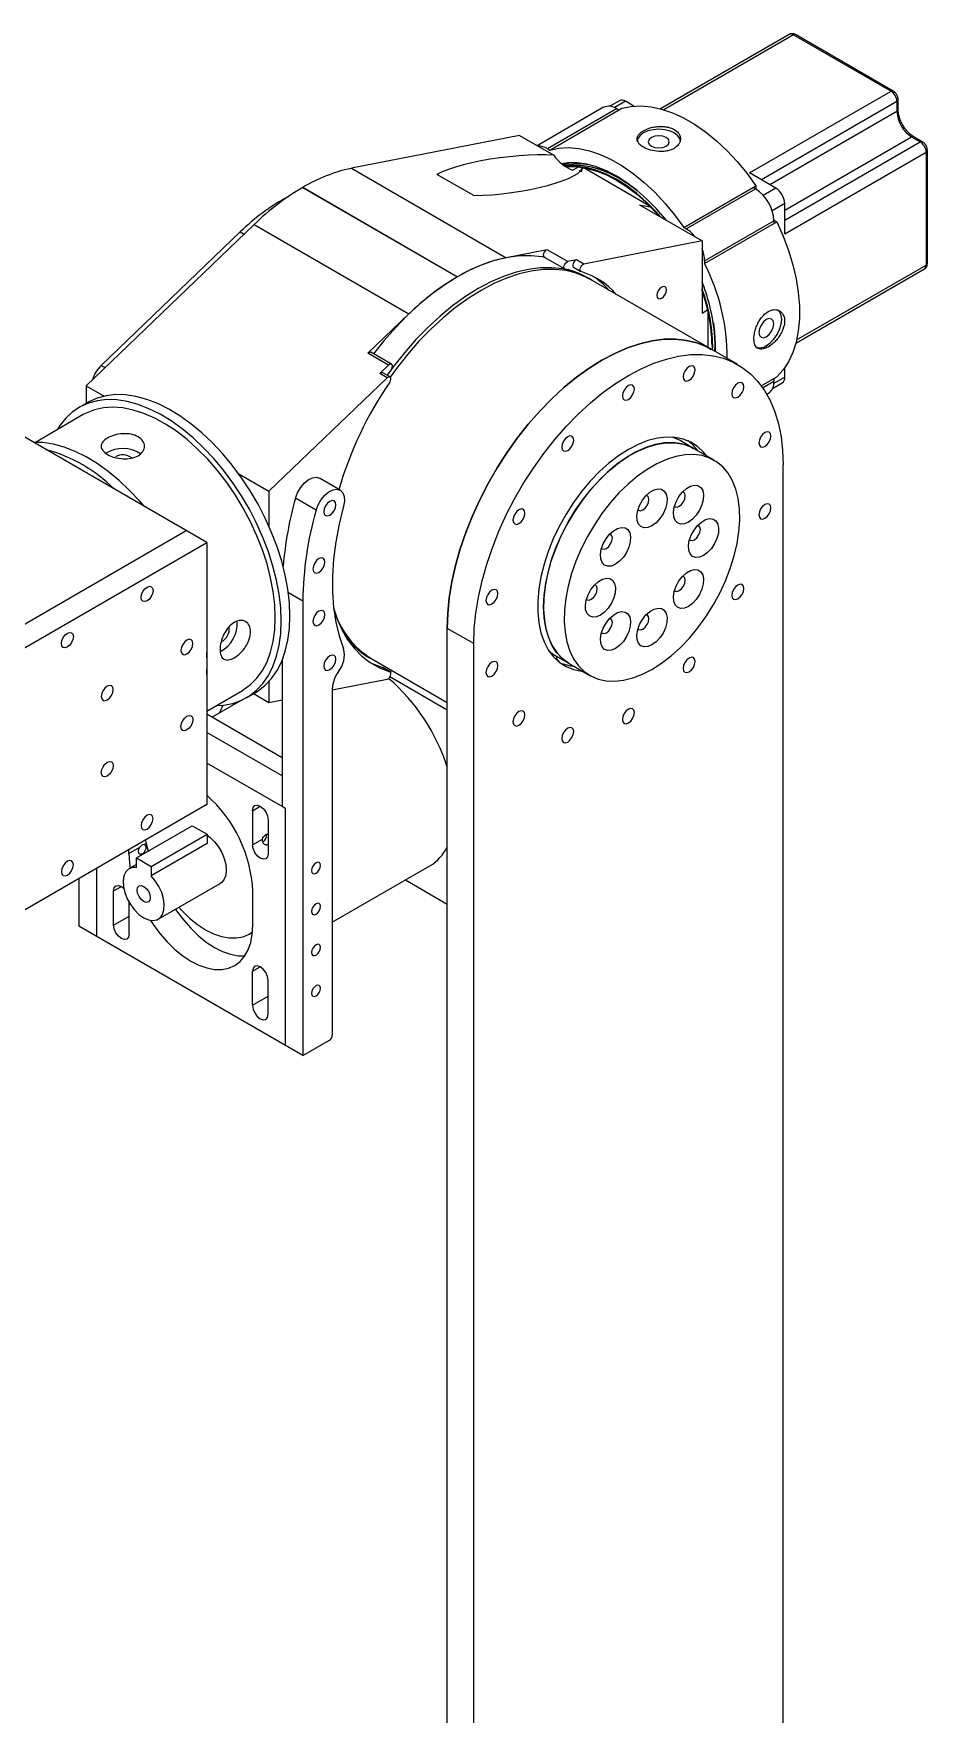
# Model space of a CAD drawing. Header units: millimetres. Extents: x -654 to -8, y -665 to 110.
# Drawn here: x -264.5 to -50, y -293.2 to 109.8 of the extents above; entities that cross this region are included whole.
import ezdxf

# ---------------------------------------------------------------- set-up
doc = ezdxf.new("R2010")
doc.units = ezdxf.units.MM

msp = doc.modelspace()

# ---------------------------------------------------------------- linework, layer by layer
at = {"color": 7, "linetype": 'Continuous', "lineweight": 25}
for p, q in [((-83.14, 109.65), (-114.03, 91.82)), ((-82.14, 109.55), (-113.24, 91.59)), ((-82.14, 109.55), (-58.71, 96.02)), ((-58.21, 96.07), (-81.64, 109.6)), ((-123.9, 93.75), (-126.18, 92.43)), ((-122.4, 93.6), (-125.02, 92.08)), ((-120.42, 92.46), (-122.4, 93.6)), ((-92.65, 76.42), (-58.71, 96.02)), ((-57.29, 93.57), (-89.82, 74.79)), ((-57.29, 93.57), (-57.29, 91.18)), ((-57, 91.58), (-57, 93.98)), ((-127.69, 92.16), (-143.63, 82.96)), ((-141.18, 82.25), (-124.57, 91.85)), ((-140.59, 81.91), (-123.27, 91.92)), ((-124.57, 91.85), (-123.98, 91.51)), ((-57.29, 91.18), (-87.75, 73.6)), ((-147.89, 85.41), (-188.21, 77.53)), ((-147.89, 85.41), (-139.63, 80.65)), ((-84.21, 67.47), (-53.76, 85.05)), ((-53.76, 85.05), (-51.68, 83.86)), ((-51.18, 83.91), (-53.26, 85.1)), ((-141.18, 82.25), (-140.59, 81.91)), ((-84.21, 65.08), (-51.68, 83.86)), ((-84.21, 61.81), (-50.27, 81.41)), ((-50.27, 81.41), (-50.27, 54.35)), ((-49.98, 54.76), (-49.98, 81.82)), ((-188.21, 77.53), (-151.09, 56.1)), ((-137.33, 78.41), (-137.42, 78.36)), ((-137.37, 78.32), (-135.93, 78.84)), ((-137.33, 78.41), (-136.81, 78.69)), ((-136.9, 78.65), (-136.93, 78.75)), ((-136.59, 78.79), (-136.9, 78.65)), ((-136.13, 78.78), (-135.96, 78.84)), ((-133.63, 77.88), (-135.05, 77.07)), ((-133.51, 76.87), (-132.87, 77.24)), ((-133.16, 76.91), (-132.87, 76.74)), ((-116.31, 68.28), (-132.61, 77.69)), ((-199.88, 72.96), (-162.75, 51.53)), ((-199.84, 72.98), (-199.84, 72.94)), ((-199.84, 72.98), (-162.72, 51.55)), ((-158.85, 70.98), (-167.68, 76.07)), ((-108.44, 63.35), (-91.11, 73.35)), ((-107.85, 63.01), (-91.23, 72.6)), ((-86.33, 72.78), (-92.65, 76.42)), ((-91.82, 72.94), (-91.23, 72.6)), ((-91.11, 73.35), (-91.11, 72.53)), ((-86.33, 72.78), (-89.35, 71.04)), ((-119.06, 68.78), (-104.05, 60.11)), ((-84.21, 69.11), (-87.23, 67.36)), ((-84.21, 61.81), (-84.21, 69.11)), ((-114.18, 65.95), (-116.31, 68.28)), ((-103.43, 55.36), (-86.81, 64.95)), ((-103.43, 54.68), (-86.11, 64.68)), ((-86.11, 64.68), (-86.82, 65.09)), ((-86.81, 64.95), (-86.81, 64.27)), ((-251.83, 25.41), (-211.51, 64.08)), ((-214.88, 62.27), (-248.23, 30.29)), ((-214.88, 62.27), (-213.95, 61.73)), ((-211.51, 64.08), (-174.39, 42.64)), ((-108.44, 63.35), (-107.85, 63.01)), ((-141.23, 58.02), (-151.09, 56.1)), ((-136.28, 55.17), (-141.23, 58.02)), ((-104.05, 60.11), (-132.4, 54.56)), ((-104.05, 60.11), (-104.05, 42.76)), ((-141.95, 56.25), (-137.01, 53.4)), ((-134.16, 55.58), (-136.28, 55.17)), ((-134.89, 53.81), (-133.12, 52.79)), ((-132.4, 54.56), (-134.16, 55.58)), ((-103.43, 55.36), (-103.43, 54.68)), ((-81.57, 35.6), (-50.68, 53.43)), ((-81.38, 36.39), (-50.27, 54.35)), ((-131.54, 51.28), (-132.68, 51.94)), ((-95.48, 30.46), (-130.83, 50.87)), ((-81.57, 35.6), (-57.71, 49.38)), ((-57.67, 49.4), (-57.71, 49.38)), ((-184.24, 33.2), (-174.39, 42.64)), ((-102.63, 43.58), (-104.05, 42.76)), ((-102.63, 43.58), (-102.63, 34.59)), ((-179.29, 30.34), (-184.24, 33.2)), ((-178.57, 30.56), (-183.52, 33.42)), ((-101.64, 35.04), (-101.66, 34.03)), ((-101.52, 33.95), (-101.5, 35.04)), ((-100.99, 33.64), (-100.93, 35.44)), ((-100.93, 35.36), (-100.98, 33.64)), ((-248.23, 30.29), (-247.3, 29.75)), ((-181.41, 28.31), (-179.29, 30.34)), ((-179.64, 27.29), (-181.41, 28.31)), ((-178.92, 27.5), (-180.69, 28.52)), ((-178.67, 29.25), (-179.63, 27.91)), ((-84.21, 27.46), (-84.21, 29.74)), ((-251.83, 25.41), (-247.52, 22.92)), ((-251.83, 25.41), (-251.83, 21.18)), ((-207.99, 0.1), (-179.64, 27.29)), ((-89.86, 25.38), (-86.11, 27.55)), ((-89.51, 24.9), (-86.81, 26.46)), ((-87.12, 24.77), (-84.83, 26.09)), ((-84.21, 27.46), (-86.84, 25.95)), ((-86.81, 27.14), (-86.81, 26.46)), ((-251.45, 21.4), (-253.54, 20.2)), ((-88.53, 23.35), (-88.11, 23.6)), ((-252.54, 18.47), (-264.02, 11.83)), ((-222.88, -12.17), (-267.11, 13.37)), ((-106.12, 10.39), (-109.33, 12.24)), ((-101.17, 7.53), (-106.12, 10.39)), ((-215.2, 4.26), (-207.99, 0.1)), ((-84.6, -524.33), (-84.6, 6.42)), ((-207.99, 0.1), (-207.99, -8.23)), ((-190.88, 0.36), (-195.83, 3.22)), ((-196.68, -4.43), (-201.63, -1.57)), ((-566.03, -204.55), (-227.82, -9.31)), ((-561.08, -207.41), (-222.88, -12.17)), ((-222.88, -12.17), (-222.88, -75.04)), ((-199.85, -26.23), (-203.33, -24.22)), ((-199.85, -26.23), (-199.85, -135.22)), ((-158.85, -36.44), (-165.21, -32.77)), ((-165.21, -563.52), (-165.21, -32.77)), ((-222.78, -41.25), (-222.88, -38.54)), ((-185.18, -39), (-184.03, -39.66)), ((-183.33, -40.07), (-165.21, -50.52)), ((-158.85, -567.19), (-158.85, -36.44)), ((-139.11, -39.38), (-135.91, -41.22)), ((-139.02, -40.27), (-138.93, -39.48)), ((-138.98, -40.1), (-138.32, -40.87)), ((-222.88, -43.85), (-222.78, -41.25)), ((-204.8, -40.39), (-204.8, -75.46)), ((-180.76, -42.16), (-180.69, -42.19)), ((-178.99, -43.18), (-180.76, -42.16)), ((-178.92, -43.21), (-180.69, -42.19)), ((-135.91, -41.22), (-130.96, -44.08)), ((-222.88, -52.59), (-214.36, -47.67)), ((-213.36, -49.4), (-211.27, -48.2)), ((-207.99, -45.55), (-207.99, -50.53)), ((-192.78, -47.55), (-179.64, -44.98)), ((-192.78, -47.3), (-192.78, -130.32)), ((-165.21, -52.35), (-178.95, -44.42)), ((-214.78, -50.11), (-221.63, -54.07)), ((-219.05, -51.2), (-219.85, -53.04)), ((-211.65, -48.41), (-207.99, -50.53)), ((-207.99, -50.53), (-204.8, -49.9)), ((-204.8, -63.79), (-222.88, -53.35)), ((-204.8, -68.15), (-222.88, -57.72)), ((-204.1, -75.91), (-222.88, -65.07)), ((-222.88, -75.04), (-515.09, -243.73)), ((-211.93, -76.49), (-210.06, -75.41)), ((-211.93, -76.49), (-211.93, -84.65)), ((-204.8, -75.46), (-204.1, -75.87)), ((-204.1, -75.87), (-204.1, -132.77)), ((-239.8, -87.83), (-226.37, -80.08)), ((-226.37, -80.08), (-222.83, -82.12)), ((-208.18, -78.65), (-208.18, -86.82)), ((-237.91, -84.63), (-237.46, -84.37)), ((-236.27, -89.87), (-222.83, -82.12)), ((-222.83, -84.37), (-236.27, -92.13)), ((-222.83, -82.12), (-222.83, -84.37)), ((-211.93, -84.65), (-209.55, -83.28)), ((-241.61, -86.77), (-238.94, -85.23)), ((-241.61, -86.77), (-241.61, -85.85)), ((-239.8, -87.83), (-236.27, -89.87)), ((-239.8, -90.09), (-239.8, -87.83)), ((-249.35, -90.32), (-249.35, -106.65)), ((-239.8, -89.38), (-241.54, -90.38)), ((-236.27, -89.87), (-236.27, -92.13)), ((-192.78, -103.23), (-169.34, -89.7)), ((-253.59, -92.77), (-253.59, -104.2)), ((-245.26, -95.74), (-243.39, -94.65)), ((-245.26, -103.9), (-245.26, -95.74)), ((-234.54, -102.51), (-219.69, -93.94)), ((-211.84, -103.95), (-211.84, -95.79)), ((-175.24, -93.1), (-165.21, -98.9)), ((-241.52, -106.07), (-241.52, -98.5)), ((-199.85, -135.22), (-253.59, -104.2)), ((-245.26, -103.9), (-241.52, -101.74)), ((-212.69, -106.06), (-211.91, -105.61)), ((-211.93, -114.98), (-210.06, -113.9)), ((-211.93, -123.14), (-211.93, -114.98)), ((-208.18, -125.31), (-208.18, -117.14)), ((-211.93, -123.14), (-208.18, -120.98)), ((-199.85, -135.22), (-193.49, -131.55))]:
    msp.add_line(p, q, dxfattribs=at)
at = {"color": 7, "linetype": 'Continuous', "lineweight": 25, "flags": 128}
for points in [[(-123.27, 91.92), (-121.08, 92.39), (-118.75, 92.52), (-116.3, 92.3), (-113.77, 91.74), (-111.16, 90.85), (-108.52, 89.63), (-105.86, 88.1), (-103.22, 86.27), (-100.62, 84.15), (-98.08, 81.78), (-95.63, 79.17), (-93.3, 76.35), (-91.11, 73.35)], [(-109.24, 83.9), (-109.42, 84.68), (-109.94, 85.41), (-110.76, 86.03), (-111.84, 86.5), (-113.09, 86.8), (-114.44, 86.91), (-115.79, 86.8), (-117.04, 86.5), (-118.12, 86.03), (-118.94, 85.41), (-119.46, 84.68), (-119.64, 83.9), (-119.64, 83.9)], [(-112.66, 82.88), (-112.12, 83.35), (-111.93, 83.9), (-112.12, 84.46), (-112.66, 84.93), (-113.48, 85.24), (-114.44, 85.35), (-115.4, 85.24), (-116.22, 84.93), (-116.76, 84.46), (-116.95, 83.9), (-116.76, 83.35), (-116.22, 82.88), (-115.4, 82.56), (-114.44, 82.45), (-113.48, 82.56), (-112.66, 82.88)], [(-139.63, 80.65), (-141.53, 80.73), (-143.57, 80.73), (-145.73, 80.67), (-147.97, 80.53), (-150.27, 80.31), (-152.58, 80.04), (-154.88, 79.69), (-157.12, 79.3), (-159.27, 78.84), (-161.31, 78.35), (-163.19, 77.82), (-164.9, 77.25), (-166.4, 76.67), (-167.68, 76.07)], [(-140.59, 81.91), (-138.4, 82.39), (-136.07, 82.51), (-133.63, 82.3), (-131.09, 81.74), (-128.49, 80.85), (-125.84, 79.63), (-123.19, 78.1), (-120.55, 76.27), (-117.94, 74.15), (-115.4, 71.78), (-112.96, 69.17), (-110.63, 66.35), (-108.44, 63.35)], [(-158.85, 70.98), (-156.68, 71.06), (-154.43, 71.21), (-152.13, 71.43), (-149.81, 71.71), (-147.53, 72.06), (-145.3, 72.47), (-143.16, 72.93), (-141.14, 73.43), (-139.28, 73.97), (-137.6, 74.54), (-136.13, 75.12), (-134.88, 75.72), (-133.89, 76.32), (-133.16, 76.91)], [(-112.6, 65.04), (-112.82, 65.32), (-115.01, 67.85), (-117.3, 70.17), (-119.66, 72.25), (-122.08, 74.08), (-124.52, 75.64), (-126.96, 76.9), (-129.37, 77.86), (-131.74, 78.5), (-134.02, 78.83), (-136.21, 78.82), (-137.73, 78.61)], [(-136.38, 78.81), (-137.03, 78.53), (-137.49, 78.31)], [(-136.94, 78.01), (-135.4, 78.25), (-133.26, 78.27), (-131.02, 77.97), (-128.69, 77.35), (-126.32, 76.41), (-123.91, 75.17), (-121.51, 73.64), (-119.65, 72.25)], [(-120.15, 72.65), (-121.45, 73.6), (-123.84, 75.13), (-126.24, 76.36), (-128.61, 77.3), (-130.92, 77.92), (-133.16, 78.22), (-135.3, 78.2), (-136.86, 77.96)], [(-113.97, 65.83), (-115.13, 67.15), (-117.38, 69.44), (-119.7, 71.5), (-122.08, 73.31), (-124.48, 74.84), (-126.88, 76.08), (-129.26, 77.02), (-131.58, 77.64), (-133.83, 77.94), (-135.97, 77.92), (-136.68, 77.84)], [(-133.63, 77.88), (-135.84, 77.89), (-136.64, 77.81)], [(-132.94, 77.72), (-131.63, 77.51), (-129.31, 76.89), (-126.95, 75.96), (-124.55, 74.72), (-122.16, 73.19), (-119.79, 71.39), (-117.47, 69.34), (-115.23, 67.05), (-114.33, 66.04)], [(-132.87, 76.74), (-132.87, 76.99), (-132.87, 77.24)], [(-86.11, 64.68), (-84.6, 61.28), (-83.33, 57.85), (-82.29, 54.43), (-81.5, 51.05), (-80.97, 47.74), (-80.71, 44.53), (-80.71, 41.46), (-80.97, 38.56), (-81.5, 35.86), (-82.29, 33.39), (-83.33, 31.16), (-84.6, 29.21), (-86.11, 27.55)], [(-141.77, 56.15), (-142.43, 56.28), (-145.07, 56.57), (-147.82, 56.53), (-150.68, 56.17), (-153.62, 55.48), (-156.63, 54.48), (-159.67, 53.16), (-162.74, 51.54), (-165.8, 49.62), (-168.85, 47.42), (-171.85, 44.96), (-174.79, 42.25), (-177.65, 39.32), (-180.4, 36.17), (-182.88, 33.05)], [(-141.23, 58.02), (-141.48, 57.92), (-141.73, 57.71), (-141.94, 57.43), (-142.09, 57.11), (-142.16, 56.79), (-142.14, 56.52), (-142.03, 56.31), (-141.95, 56.25)], [(-131.19, 51.07), (-132.64, 51.86), (-134.98, 52.8), (-137.48, 53.42), (-140.12, 53.71), (-142.87, 53.68), (-145.73, 53.31), (-148.67, 52.63), (-151.68, 51.62), (-154.72, 50.3), (-157.79, 48.68), (-160.85, 46.76), (-163.9, 44.57), (-166.9, 42.11), (-169.84, 39.4), (-172.7, 36.46), (-175.45, 33.31), (-178.09, 29.98), (-179.6, 27.9)], [(-130.83, 50.87), (-131.94, 51.46), (-134.28, 52.39), (-136.77, 53.01), (-139.41, 53.3), (-142.17, 53.27), (-145.02, 52.91), (-147.97, 52.22), (-150.97, 51.21), (-154.01, 49.89), (-157.08, 48.27), (-160.14, 46.35), (-163.19, 44.16), (-166.19, 41.7), (-169.13, 38.99), (-171.99, 36.05), (-174.75, 32.9), (-177.38, 29.57), (-178.9, 27.49)], [(-136.9, 53.36), (-137.08, 53.46), (-137.19, 53.66), (-137.21, 53.94), (-137.14, 54.26), (-136.99, 54.58), (-136.78, 54.86), (-136.53, 55.06), (-136.28, 55.17)], [(-134.16, 55.58), (-134.41, 55.48), (-134.65, 55.28), (-134.86, 55.01), (-135.01, 54.7), (-135.09, 54.38), (-135.08, 54.1), (-134.98, 53.89), (-134.89, 53.81)], [(-133.05, 52.76), (-133.21, 52.87), (-133.31, 53.08), (-133.32, 53.36), (-133.24, 53.68), (-133.09, 53.99), (-132.88, 54.26), (-132.64, 54.46), (-132.4, 54.56)], [(-113.74, 46.37), (-113.3, 46.73), (-112.92, 47.24), (-112.67, 47.82), (-112.58, 48.39), (-112.67, 48.85), (-112.92, 49.14), (-113.3, 49.22), (-113.74, 49.06), (-114.19, 48.7), (-114.57, 48.19), (-114.82, 47.61), (-114.91, 47.04), (-114.82, 46.58), (-114.57, 46.29), (-114.19, 46.21), (-113.74, 46.37)], [(-102.63, 43.58), (-103.54, 46.89), (-104.05, 48.4)], [(-101.32, 40.46), (-101.06, 38.21), (-100.93, 35.36)], [(-88.63, 37.15), (-87.95, 37.7), (-87.37, 38.48), (-86.99, 39.36), (-86.85, 40.23), (-86.99, 40.93), (-87.37, 41.38), (-87.95, 41.49), (-88.63, 41.25), (-89.31, 40.7), (-89.89, 39.93), (-90.27, 39.04), (-90.41, 38.18), (-90.27, 37.47), (-89.89, 37.03), (-89.31, 36.91), (-88.63, 37.15)], [(-88.63, 34.95), (-87.68, 35.65), (-86.79, 36.59), (-86.03, 37.7), (-85.45, 38.92), (-85.08, 40.15), (-84.95, 41.32), (-85.08, 42.35), (-85.45, 43.16), (-86.03, 43.7), (-86.03, 43.7)], [(-101.84, 34.13), (-102.94, 34.72), (-105.29, 35.66), (-107.78, 36.27), (-110.42, 36.57), (-113.18, 36.53), (-116.03, 36.17), (-118.97, 35.48), (-121.98, 34.48), (-125.02, 33.16), (-128.09, 31.53), (-131.15, 29.62), (-134.2, 27.42), (-137.2, 24.96), (-140.14, 22.25), (-143, 19.31), (-145.76, 16.17), (-148.39, 12.83), (-150.89, 9.33), (-153.23, 5.69), (-155.4, 1.93), (-157.38, -1.92), (-159.17, -5.83), (-160.74, -9.78), (-162.08, -13.74), (-163.2, -17.68), (-164.07, -21.59), (-164.7, -25.42), (-165.08, -29.15), (-165.21, -32.77)], [(-165.21, -32.77), (-165.08, -29.15), (-164.7, -25.42), (-164.07, -21.59), (-163.2, -17.68), (-162.08, -13.74), (-160.74, -9.78), (-159.17, -5.83), (-157.38, -1.92), (-155.4, 1.93), (-153.23, 5.69), (-150.89, 9.33), (-148.39, 12.83), (-145.76, 16.17), (-143, 19.31), (-140.14, 22.25), (-137.2, 24.96), (-134.2, 27.42), (-131.15, 29.62), (-128.09, 31.53), (-125.02, 33.16), (-121.98, 34.48), (-118.97, 35.48), (-116.03, 36.17), (-113.18, 36.53), (-110.42, 36.57), (-107.78, 36.27), (-105.29, 35.66), (-102.94, 34.72), (-101.84, 34.13)], [(-100.93, 35.44), (-101.06, 38.28), (-101.23, 39.83)], [(-184.24, 33.2), (-183.99, 33.38), (-183.74, 33.46), (-183.53, 33.42), (-183.52, 33.42)], [(-158.85, -36.44), (-158.72, -32.83), (-158.34, -29.09), (-157.71, -25.26), (-156.84, -21.36), (-155.72, -17.41), (-154.37, -13.45), (-152.8, -9.5), (-151.02, -5.59), (-149.04, -1.74), (-146.87, 2.02), (-144.52, 5.66), (-142.03, 9.16), (-139.39, 12.49), (-136.64, 15.64), (-133.78, 18.58), (-130.84, 21.29), (-127.83, 23.75), (-124.79, 25.94), (-121.72, 27.86), (-118.66, 29.48), (-115.61, 30.8), (-112.61, 31.81), (-109.67, 32.5), (-106.81, 32.86), (-104.05, 32.89), (-101.42, 32.6), (-98.92, 31.98), (-96.58, 31.05), (-94.41, 29.79), (-92.43, 28.23), (-90.65, 26.38), (-89.07, 24.24), (-87.73, 21.84), (-86.61, 19.18), (-85.74, 16.29), (-85.11, 13.19), (-84.73, 9.89), (-84.6, 6.42)], [(-181.41, 28.31), (-181.16, 28.49), (-180.92, 28.57), (-180.71, 28.54), (-180.69, 28.52)], [(-178.67, 29.25), (-178.49, 29.55), (-178.38, 29.88), (-178.36, 30.18), (-178.43, 30.42), (-178.58, 30.57), (-178.79, 30.6), (-179.04, 30.52), (-179.29, 30.34)], [(-107.15, 26.7), (-106.6, 27.14), (-106.14, 27.76), (-105.83, 28.48), (-105.72, 29.18), (-105.83, 29.75), (-106.14, 30.1), (-106.6, 30.19), (-107.15, 30), (-107.7, 29.56), (-108.16, 28.93), (-108.47, 28.22), (-108.58, 27.52), (-108.47, 26.95), (-108.16, 26.6), (-107.7, 26.51), (-107.15, 26.7)], [(-178.99, 26.24), (-178.82, 26.54), (-178.73, 26.86), (-178.72, 27.15), (-178.79, 27.38), (-178.95, 27.52), (-179.15, 27.55), (-179.4, 27.47), (-179.64, 27.29)], [(-121.72, 22.12), (-121.18, 22.57), (-120.71, 23.19), (-120.4, 23.91), (-120.29, 24.6), (-120.4, 25.17), (-120.71, 25.53), (-121.18, 25.62), (-121.72, 25.43), (-122.27, 24.99), (-122.74, 24.36), (-123.05, 23.65), (-123.16, 22.95), (-123.05, 22.38), (-122.74, 22.02), (-122.27, 21.93), (-121.72, 22.12)], [(-95.46, 22.68), (-94.92, 23.12), (-94.45, 23.75), (-94.14, 24.46), (-94.03, 25.16), (-94.14, 25.73), (-94.45, 26.09), (-94.92, 26.18), (-95.46, 25.99), (-96.01, 25.54), (-96.48, 24.92), (-96.79, 24.2), (-96.9, 23.51), (-96.79, 22.94), (-96.48, 22.58), (-96.01, 22.49), (-95.46, 22.68)], [(-205.03, -31), (-205.16, -27.86), (-205.53, -24.6), (-206.15, -21.25), (-207.01, -17.84), (-208.1, -14.41), (-209.41, -10.97), (-210.94, -7.57), (-212.66, -4.23), (-214.57, -0.98), (-216.64, 2.15), (-218.86, 5.13), (-221.2, 7.94), (-223.66, 10.55), (-226.2, 12.94), (-228.8, 15.09), (-231.45, 16.98), (-234.11, 18.59), (-236.77, 19.9), (-239.4, 20.92), (-241.97, 21.62), (-244.47, 22), (-246.88, 22.07), (-249.16, 21.81), (-251.31, 21.23), (-253.3, 20.33), (-255.12, 19.13), (-256.74, 17.63), (-258.16, 15.85), (-258.8, 14.85)], [(-206.45, -30.19), (-206.57, -27.1), (-206.95, -23.91), (-207.57, -20.62), (-208.44, -17.28), (-209.54, -13.91), (-210.86, -10.55), (-212.4, -7.23), (-214.13, -3.98), (-216.04, -0.82), (-218.11, 2.2), (-220.33, 5.07), (-222.66, 7.76), (-225.1, 10.23), (-227.62, 12.48), (-230.19, 14.47), (-232.79, 16.19), (-235.4, 17.62), (-237.99, 18.76), (-240.54, 19.58), (-243.02, 20.08), (-245.41, 20.26), (-247.69, 20.11), (-249.84, 19.64), (-251.83, 18.84), (-252.54, 18.47)], [(-202.95, -29.8), (-203.07, -26.65), (-203.45, -23.39), (-204.06, -20.04), (-204.92, -16.64), (-206.01, -13.2), (-207.33, -9.77), (-208.85, -6.37), (-210.58, -3.02), (-212.48, 0.22), (-214.55, 3.35), (-216.77, 6.34), (-219.12, 9.15), (-221.57, 11.76), (-224.11, 14.15), (-226.72, 16.29), (-229.36, 18.18), (-232.03, 19.79), (-234.68, 21.11), (-237.31, 22.12), (-239.89, 22.82), (-242.39, 23.21), (-244.79, 23.27), (-247.08, 23.01), (-249.22, 22.43), (-251.21, 21.54), (-251.45, 21.4)], [(-102.93, 8.55), (-103.7, 9.51), (-105.13, 10.85), (-106.75, 11.89), (-108.55, 12.62), (-110.5, 13.02), (-112.58, 13.09), (-114.77, 12.84), (-117.04, 12.25), (-119.37, 11.35), (-121.72, 10.14), (-124.08, 8.63), (-126.4, 6.85), (-128.68, 4.81), (-130.87, 2.54), (-132.95, 0.06), (-134.9, -2.6), (-136.7, -5.4), (-138.32, -8.31), (-139.75, -11.3), (-140.96, -14.34), (-141.95, -17.38), (-142.71, -20.39), (-143.21, -23.35), (-143.47, -26.2), (-143.47, -28.92), (-143.21, -31.48), (-142.71, -33.85), (-141.95, -35.99), (-140.96, -37.89), (-139.75, -39.53), (-138.32, -40.87), (-136.7, -41.91), (-134.9, -42.63), (-132.95, -43.04), (-132.73, -43.06)], [(-136.3, 9.87), (-135.75, 10.31), (-135.28, 10.94), (-134.97, 11.65), (-134.86, 12.35), (-134.97, 12.92), (-135.28, 13.28), (-135.75, 13.37), (-136.3, 13.18), (-136.84, 12.73), (-137.31, 12.11), (-137.62, 11.39), (-137.73, 10.7), (-137.62, 10.13), (-137.31, 9.77), (-136.84, 9.68), (-136.3, 9.87)], [(-88.98, 10.87), (-88.43, 11.31), (-87.97, 11.94), (-87.66, 12.66), (-87.55, 13.35), (-87.66, 13.92), (-87.97, 14.28), (-88.43, 14.37), (-88.98, 14.18), (-89.53, 13.74), (-89.99, 13.11), (-90.3, 12.39), (-90.41, 11.7), (-90.3, 11.13), (-89.99, 10.77), (-89.53, 10.68), (-88.98, 10.87)], [(-237.95, -3.46), (-238.95, -2.31), (-241.41, 0.31), (-243.95, 2.7), (-246.55, 4.84), (-249.2, 6.73), (-251.86, 8.34), (-254.52, 9.66), (-257.15, 10.67), (-259.72, 11.37), (-262.22, 11.76), (-264.44, 11.83)], [(-142.09, -27.58), (-141.96, -24.83), (-141.58, -21.96), (-140.94, -19.02), (-140.07, -16.03), (-138.97, -13.04), (-137.64, -10.07), (-136.12, -7.17), (-134.41, -4.37), (-132.54, -1.7), (-130.53, 0.8), (-128.4, 3.1), (-126.19, 5.18), (-123.91, 7.01), (-121.6, 8.57), (-119.28, 9.83), (-116.98, 10.79), (-114.73, 11.43), (-112.55, 11.75), (-110.48, 11.73), (-108.54, 11.39), (-106.75, 10.72), (-106.12, 10.39)], [(-106.12, 10.39), (-107.18, 10.92), (-109.01, 11.51), (-110.99, 11.77), (-113.09, 11.7), (-115.28, 11.3), (-117.55, 10.58), (-119.86, 9.55), (-122.18, 8.21), (-124.48, 6.58), (-126.75, 4.69), (-128.94, 2.55), (-131.04, 0.19), (-133.02, -2.35), (-134.85, -5.06), (-136.52, -7.89), (-137.99, -10.81), (-139.26, -13.79), (-140.31, -16.78), (-141.12, -19.76), (-141.69, -22.69), (-142.01, -25.53), (-142.08, -28.25), (-141.89, -30.81), (-141.44, -33.18), (-140.75, -35.34), (-139.82, -37.25), (-138.65, -38.91), (-137.28, -40.27), (-135.91, -41.22)], [(-116.07, -42.6), (-113.75, -41.12), (-111.46, -39.36), (-109.23, -37.34), (-107.07, -35.09), (-105.03, -32.63), (-103.13, -30), (-101.38, -27.23), (-99.8, -24.35), (-98.43, -21.4), (-97.27, -18.41), (-96.34, -15.41), (-95.64, -12.46), (-95.2, -9.57), (-95.01, -6.79), (-95.07, -4.14), (-95.39, -1.67), (-95.96, 0.6), (-96.77, 2.64), (-97.82, 4.42), (-99.09, 5.94), (-100.57, 7.15), (-102.23, 8.06), (-104.06, 8.65), (-106.04, 8.91), (-108.14, 8.84), (-110.33, 8.45), (-112.6, 7.73), (-114.91, 6.69), (-117.23, 5.35), (-119.53, 3.72), (-121.8, 1.83), (-123.99, -0.31), (-126.09, -2.67), (-128.07, -5.21), (-129.9, -7.92), (-131.57, -10.74), (-133.04, -13.67), (-134.31, -16.64), (-135.36, -19.64), (-136.17, -22.62), (-136.74, -25.55), (-137.06, -28.39), (-137.13, -31.1), (-136.94, -33.66), (-136.49, -36.04), (-135.8, -38.2), (-134.87, -40.11), (-133.7, -41.76), (-132.33, -43.13), (-130.76, -44.19), (-129.01, -44.94), (-127.1, -45.37), (-125.06, -45.47), (-122.91, -45.23), (-120.67, -44.67), (-118.38, -43.79), (-116.07, -42.6)], [(-201.63, -1.57), (-201.15, -0.28), (-200.43, 0.95), (-199.54, 2.02), (-198.56, 2.83), (-197.56, 3.32), (-196.62, 3.45), (-195.83, 3.22)], [(-196.68, -4.43), (-196.2, -3.13), (-195.48, -1.9), (-194.6, -0.84), (-193.61, -0.03), (-192.61, 0.46), (-191.67, 0.59), (-190.86, 0.35), (-190.27, -0.24), (-189.92, -1.13), (-189.85, -2.25), (-190.07, -3.51)], [(-116.07, -8.17), (-117.04, -8.58), (-117.95, -8.65), (-118.72, -8.37), (-119.28, -7.77), (-119.61, -6.88), (-119.68, -5.79), (-119.48, -4.55), (-119.03, -3.28), (-118.35, -2.06), (-117.51, -0.98), (-116.56, -0.12), (-115.57, 0.45), (-114.62, 0.69), (-113.78, 0.58), (-113.11, 0.14), (-112.65, -0.61), (-112.45, -1.61), (-112.52, -2.79), (-112.85, -4.05), (-113.42, -5.31), (-114.18, -6.47), (-115.09, -7.45), (-116.07, -8.17)], [(-107.32, -7.3), (-108.29, -7.71), (-109.2, -7.78), (-109.97, -7.5), (-110.53, -6.9), (-110.86, -6.02), (-110.93, -4.92), (-110.73, -3.69), (-110.28, -2.41), (-109.6, -1.19), (-108.76, -0.11), (-107.81, 0.74), (-106.82, 1.31), (-105.87, 1.55), (-105.03, 1.45), (-104.36, 1), (-103.9, 0.25), (-103.7, -0.75), (-103.77, -1.92), (-104.1, -3.19), (-104.67, -4.45), (-105.43, -5.61), (-106.34, -6.58), (-107.32, -7.3)], [(-193.38, -5.62), (-192.83, -5.18), (-192.37, -4.56), (-192.05, -3.84), (-191.95, -3.14), (-192.05, -2.57), (-192.37, -2.22), (-192.83, -2.13), (-193.38, -2.32), (-193.93, -2.76), (-194.39, -3.39), (-194.7, -4.1), (-194.81, -4.8), (-194.7, -5.37), (-194.39, -5.73), (-193.93, -5.82), (-193.38, -5.62)], [(-190.07, -3.51), (-191.14, -7.8), (-191.94, -12.03), (-192.48, -16.17), (-192.75, -20.19), (-192.75, -24.07), (-192.48, -27.78), (-191.94, -31.29), (-191.14, -34.59), (-190.07, -37.66)], [(-118.26, -4.37), (-117.71, -3.93), (-117.25, -3.3), (-116.94, -2.59), (-116.83, -1.89), (-116.94, -1.32), (-117.25, -0.97), (-117.43, -0.89)], [(-110.68, -3.49), (-110.52, -3.61), (-110.06, -3.7), (-109.51, -3.51)], [(-109.51, -3.51), (-108.96, -3.06), (-108.5, -2.44), (-108.19, -1.72), (-108.08, -1.03), (-108.19, -0.46), (-108.5, -0.1), (-108.68, -0.03)], [(-88.98, -6.39), (-88.43, -5.95), (-87.97, -5.32), (-87.66, -4.6), (-87.55, -3.91), (-87.66, -3.34), (-87.97, -2.98), (-88.43, -2.89), (-88.98, -3.08), (-89.53, -3.52), (-89.99, -4.15), (-90.3, -4.87), (-90.41, -5.56), (-90.3, -6.13), (-89.99, -6.49), (-89.53, -6.58), (-88.98, -6.39)], [(-147.98, -7.64), (-147.44, -7.2), (-146.97, -6.57), (-146.66, -5.85), (-146.55, -5.16), (-146.66, -4.59), (-146.97, -4.23), (-147.44, -4.14), (-147.98, -4.33), (-148.53, -4.77), (-149, -5.4), (-149.31, -6.12), (-149.42, -6.81), (-149.31, -7.38), (-149, -7.74), (-148.53, -7.83), (-147.98, -7.64)], [(-119.43, -4.35), (-119.27, -4.47), (-118.81, -4.56), (-118.26, -4.37)], [(-103.69, -15.32), (-104.67, -15.72), (-105.58, -15.79), (-106.34, -15.52), (-106.91, -14.91), (-107.24, -14.03), (-107.31, -12.93), (-107.11, -11.7), (-106.65, -10.43), (-105.98, -9.2), (-105.14, -8.13), (-104.19, -7.27), (-103.2, -6.7), (-102.25, -6.46), (-101.41, -6.56), (-100.73, -7.01), (-100.28, -7.76), (-100.08, -8.76), (-100.14, -9.93), (-100.47, -11.2), (-101.04, -12.46), (-101.81, -13.62), (-102.71, -14.6), (-103.69, -15.32)], [(-105.88, -11.52), (-105.34, -11.08), (-104.87, -10.45), (-104.56, -9.73), (-104.45, -9.04), (-104.56, -8.47), (-104.87, -8.11), (-105.05, -8.04)], [(-124.82, -17.41), (-125.79, -17.82), (-126.7, -17.88), (-127.47, -17.61), (-128.03, -17), (-128.36, -16.12), (-128.43, -15.02), (-128.23, -13.79), (-127.78, -12.52), (-127.1, -11.3), (-126.26, -10.22), (-125.31, -9.36), (-124.32, -8.79), (-123.37, -8.55), (-122.53, -8.65), (-121.86, -9.1), (-121.4, -9.85), (-121.2, -10.85), (-121.27, -12.02), (-121.6, -13.29), (-122.17, -14.55), (-122.93, -15.71), (-123.84, -16.69), (-124.82, -17.41)], [(-127.01, -13.61), (-126.46, -13.17), (-126, -12.54), (-125.69, -11.82), (-125.58, -11.13), (-125.69, -10.56), (-126, -10.2), (-126.18, -10.13)], [(-107.05, -11.5), (-106.9, -11.62), (-106.43, -11.71), (-105.88, -11.52)], [(-195.99, -19.36), (-195.44, -18.91), (-194.97, -18.29), (-194.66, -17.57), (-194.56, -16.88), (-194.66, -16.31), (-194.97, -15.95), (-195.44, -15.86), (-195.99, -16.05), (-196.54, -16.49), (-197, -17.12), (-197.31, -17.83), (-197.42, -18.53), (-197.31, -19.1), (-197, -19.46), (-196.54, -19.55), (-195.99, -19.36)], [(-128.18, -13.59), (-128.02, -13.71), (-127.56, -13.8), (-127.01, -13.61)], [(-107.32, -27.51), (-108.29, -27.92), (-109.2, -27.99), (-109.97, -27.71), (-110.53, -27.11), (-110.86, -26.23), (-110.93, -25.13), (-110.73, -23.9), (-110.28, -22.62), (-109.6, -21.4), (-108.76, -20.32), (-107.81, -19.47), (-106.82, -18.9), (-105.87, -18.66), (-105.03, -18.76), (-104.36, -19.2), (-103.9, -19.95), (-103.7, -20.95), (-103.77, -22.13), (-104.1, -23.39), (-104.67, -24.65), (-105.43, -25.82), (-106.34, -26.79), (-107.32, -27.51)], [(-237.22, -26.18), (-237.77, -26.37), (-238.23, -26.28), (-238.54, -25.93), (-238.65, -25.36), (-238.54, -24.66), (-238.23, -23.95), (-237.77, -23.32), (-237.22, -22.88), (-236.67, -22.69), (-236.21, -22.78), (-235.9, -23.13), (-235.79, -23.7), (-235.9, -24.4), (-236.21, -25.12), (-236.67, -25.74), (-237.22, -26.18)], [(-154.47, -26.93), (-153.92, -26.49), (-153.46, -25.87), (-153.15, -25.15), (-153.04, -24.45), (-153.15, -23.89), (-153.46, -23.53), (-153.92, -23.44), (-154.47, -23.63), (-155.02, -24.07), (-155.48, -24.7), (-155.79, -25.41), (-155.9, -26.11), (-155.79, -26.68), (-155.48, -27.04), (-155.02, -27.13), (-154.47, -26.93)], [(-128.44, -29.6), (-129.42, -30.01), (-130.32, -30.08), (-131.09, -29.8), (-131.66, -29.2), (-131.99, -28.32), (-132.06, -27.22), (-131.86, -25.99), (-131.4, -24.71), (-130.73, -23.49), (-129.88, -22.41), (-128.93, -21.56), (-127.95, -20.99), (-127, -20.75), (-126.15, -20.85), (-125.48, -21.3), (-125.03, -22.05), (-124.83, -23.04), (-124.89, -24.22), (-125.22, -25.49), (-125.79, -26.75), (-126.56, -27.91), (-127.46, -28.88), (-128.44, -29.6)], [(-130.63, -25.81), (-130.08, -25.36), (-129.62, -24.74), (-129.31, -24.02), (-129.2, -23.33), (-129.31, -22.76), (-129.62, -22.4), (-129.8, -22.33)], [(-110.68, -23.69), (-110.52, -23.82), (-110.06, -23.91), (-109.51, -23.72)], [(-109.51, -23.72), (-108.96, -23.27), (-108.5, -22.65), (-108.19, -21.93), (-108.08, -21.24), (-108.19, -20.67), (-108.5, -20.31), (-108.68, -20.24)], [(-95.46, -25.69), (-94.92, -25.24), (-94.45, -24.62), (-94.14, -23.9), (-94.03, -23.2), (-94.14, -22.64), (-94.45, -22.28), (-94.92, -22.19), (-95.46, -22.38), (-96.01, -22.82), (-96.48, -23.45), (-96.79, -24.16), (-96.9, -24.86), (-96.79, -25.43), (-96.48, -25.79), (-96.01, -25.88), (-95.46, -25.69)], [(-192.45, -28), (-191.76, -30.16), (-190.6, -32.88), (-189.2, -35.34), (-187.57, -37.52), (-185.72, -39.41), (-183.66, -40.99), (-181.42, -42.25), (-178.99, -43.18)], [(-135.91, -41.22), (-136.12, -41.1), (-137.64, -39.96), (-138.97, -38.52), (-140.07, -36.8), (-140.94, -34.82), (-141.58, -32.61), (-141.96, -30.18), (-142.09, -27.58)], [(-131.8, -25.78), (-131.65, -25.91), (-131.18, -26), (-130.63, -25.81)], [(-116.07, -36.75), (-117.04, -37.16), (-117.95, -37.23), (-118.72, -36.95), (-119.28, -36.35), (-119.61, -35.46), (-119.68, -34.37), (-119.48, -33.13), (-119.03, -31.86), (-118.35, -30.64), (-117.51, -29.56), (-116.56, -28.7), (-115.57, -28.13), (-114.62, -27.89), (-113.78, -28), (-113.11, -28.44), (-112.65, -29.19), (-112.45, -30.19), (-112.52, -31.37), (-112.85, -32.63), (-113.42, -33.89), (-114.18, -35.05), (-115.09, -36.03), (-116.07, -36.75)], [(-220.62, -51.28), (-218.86, -51.18), (-216.64, -50.76), (-214.57, -50.02), (-212.66, -48.97), (-210.94, -47.62), (-209.41, -45.98), (-208.1, -44.06), (-207.01, -41.88), (-206.15, -39.47), (-205.53, -36.83), (-205.16, -34), (-205.03, -31)], [(-214.36, -47.67), (-214.13, -47.53), (-212.4, -46.27), (-210.86, -44.72), (-209.54, -42.89), (-208.44, -40.79), (-207.57, -38.45), (-206.95, -35.89), (-206.57, -33.12), (-206.45, -30.19)], [(-211.27, -48.2), (-210.58, -47.77), (-208.85, -46.41), (-207.33, -44.77), (-206.01, -42.86), (-204.92, -40.68), (-204.06, -38.26), (-203.45, -35.63), (-203.07, -32.8), (-202.95, -29.8)], [(-195.99, -31.95), (-195.44, -31.51), (-194.97, -30.88), (-194.66, -30.16), (-194.56, -29.47), (-194.66, -28.9), (-194.97, -28.54), (-195.44, -28.45), (-195.99, -28.64), (-196.54, -29.08), (-197, -29.71), (-197.31, -30.43), (-197.42, -31.12), (-197.31, -31.69), (-197, -32.05), (-196.54, -32.14), (-195.99, -31.95)], [(-124.82, -37.61), (-125.79, -38.02), (-126.7, -38.09), (-127.47, -37.81), (-128.03, -37.21), (-128.36, -36.33), (-128.43, -35.23), (-128.23, -34), (-127.78, -32.73), (-127.1, -31.5), (-126.26, -30.42), (-125.31, -29.57), (-124.32, -29), (-123.37, -28.76), (-122.53, -28.86), (-121.86, -29.31), (-121.4, -30.06), (-121.2, -31.06), (-121.27, -32.23), (-121.6, -33.5), (-122.17, -34.76), (-122.93, -35.92), (-123.84, -36.89), (-124.82, -37.61)], [(-127.01, -33.82), (-126.46, -33.38), (-126, -32.75), (-125.69, -32.03), (-125.58, -31.34), (-125.69, -30.77), (-126, -30.41), (-126.18, -30.34)], [(-118.26, -32.95), (-117.71, -32.51), (-117.25, -31.88), (-116.94, -31.17), (-116.83, -30.47), (-116.94, -29.9), (-117.25, -29.54), (-117.43, -29.47)], [(-256.35, -37.23), (-256.9, -37.42), (-257.36, -37.33), (-257.67, -36.97), (-257.78, -36.4), (-257.67, -35.7), (-257.36, -34.99), (-256.9, -34.36), (-256.35, -33.92), (-255.8, -33.73), (-255.34, -33.82), (-255.02, -34.18), (-254.92, -34.75), (-255.02, -35.44), (-255.34, -36.16), (-255.8, -36.78), (-256.35, -37.23)], [(-227.66, -38.9), (-227.11, -38.46), (-226.64, -37.83), (-226.33, -37.11), (-226.22, -36.42), (-226.33, -35.85), (-226.64, -35.49), (-227.11, -35.4), (-227.66, -35.59), (-228.2, -36.03), (-228.67, -36.66), (-228.98, -37.38), (-229.09, -38.07), (-228.98, -38.64), (-228.67, -39), (-228.2, -39.09), (-227.66, -38.9)], [(-128.18, -33.8), (-128.02, -33.92), (-127.56, -34.01), (-127.01, -33.82)], [(-119.43, -32.93), (-119.27, -33.05), (-118.81, -33.14), (-118.26, -32.95)], [(-193.38, -42.67), (-192.83, -42.23), (-192.37, -41.6), (-192.05, -40.88), (-191.95, -40.19), (-192.05, -39.62), (-192.37, -39.26), (-192.83, -39.17), (-193.38, -39.36), (-193.93, -39.8), (-194.39, -40.43), (-194.7, -41.15), (-194.81, -41.84), (-194.7, -42.41), (-194.39, -42.77), (-193.93, -42.86), (-193.38, -42.67)], [(-140.79, -38.16), (-139.91, -38.86), (-139.11, -39.38)], [(-107.15, -43.19), (-106.6, -42.75), (-106.14, -42.13), (-105.83, -41.41), (-105.72, -40.71), (-105.83, -40.14), (-106.14, -39.79), (-106.6, -39.7), (-107.15, -39.89), (-107.7, -40.33), (-108.16, -40.96), (-108.47, -41.67), (-108.58, -42.37), (-108.47, -42.94), (-108.16, -43.29), (-107.7, -43.38), (-107.15, -43.19)], [(-183.64, -41.01), (-183.18, -41.23), (-180.76, -42.16)], [(-179.64, -44.98), (-179.4, -44.88), (-179.15, -44.68), (-178.95, -44.41), (-178.79, -44.1), (-178.72, -43.78), (-178.73, -43.5), (-178.82, -43.29), (-178.99, -43.18)], [(-154.47, -44.2), (-153.92, -43.75), (-153.46, -43.13), (-153.15, -42.41), (-153.04, -41.72), (-153.15, -41.15), (-153.46, -40.79), (-153.92, -40.7), (-154.47, -40.89), (-155.02, -41.33), (-155.48, -41.96), (-155.79, -42.67), (-155.9, -43.37), (-155.79, -43.94), (-155.48, -44.3), (-155.02, -44.39), (-154.47, -44.2)], [(-246.78, -49.94), (-246.24, -49.5), (-245.77, -48.87), (-245.46, -48.16), (-245.35, -47.46), (-245.46, -46.89), (-245.77, -46.53), (-246.24, -46.44), (-246.78, -46.63), (-247.33, -47.08), (-247.8, -47.7), (-248.11, -48.42), (-248.22, -49.11), (-248.11, -49.68), (-247.8, -50.04), (-247.33, -50.13), (-246.78, -49.94)], [(-121.72, -55.45), (-121.18, -55.01), (-120.71, -54.38), (-120.4, -53.66), (-120.29, -52.97), (-120.4, -52.4), (-120.71, -52.04), (-121.18, -51.95), (-121.72, -52.14), (-122.27, -52.58), (-122.74, -53.21), (-123.05, -53.93), (-123.16, -54.62), (-123.05, -55.19), (-122.74, -55.55), (-122.27, -55.64), (-121.72, -55.45)], [(-227.66, -57.14), (-228.2, -57.33), (-228.67, -57.24), (-228.98, -56.88), (-229.09, -56.31), (-228.98, -55.61), (-228.67, -54.9), (-228.2, -54.27), (-227.66, -53.83), (-227.11, -53.64), (-226.64, -53.73), (-226.33, -54.09), (-226.22, -54.66), (-226.33, -55.35), (-226.64, -56.07), (-227.11, -56.69), (-227.66, -57.14)], [(-147.98, -56), (-147.44, -55.56), (-146.97, -54.94), (-146.66, -54.22), (-146.55, -53.52), (-146.66, -52.95), (-146.97, -52.6), (-147.44, -52.51), (-147.98, -52.7), (-148.53, -53.14), (-149, -53.77), (-149.31, -54.48), (-149.42, -55.18), (-149.31, -55.75), (-149, -56.1), (-148.53, -56.19), (-147.98, -56)], [(-136.3, -60.02), (-135.75, -59.58), (-135.28, -58.95), (-134.97, -58.24), (-134.86, -57.54), (-134.97, -56.97), (-135.28, -56.61), (-135.75, -56.52), (-136.3, -56.71), (-136.84, -57.15), (-137.31, -57.78), (-137.62, -58.5), (-137.73, -59.19), (-137.62, -59.76), (-137.31, -60.12), (-136.84, -60.21), (-136.3, -60.02)], [(-246.78, -68.18), (-247.33, -68.37), (-247.8, -68.28), (-248.11, -67.92), (-248.22, -67.35), (-248.11, -66.65), (-247.8, -65.94), (-247.33, -65.31), (-246.78, -64.87), (-246.24, -64.68), (-245.77, -64.77), (-245.46, -65.13), (-245.35, -65.7), (-245.46, -66.39), (-245.77, -67.11), (-246.24, -67.73), (-246.78, -68.18)], [(-211.93, -76.49), (-211.79, -75.74), (-211.38, -75.27), (-210.77, -75.16), (-210.06, -75.41), (-209.34, -75.98), (-208.73, -76.8), (-208.32, -77.74), (-208.18, -78.65)], [(-237.22, -80.89), (-236.67, -80.45), (-236.21, -79.82), (-235.9, -79.11), (-235.79, -78.41), (-235.9, -77.84), (-236.21, -77.49), (-236.67, -77.39), (-237.22, -77.59), (-237.77, -78.03), (-238.23, -78.65), (-238.54, -79.37), (-238.65, -80.07), (-238.54, -80.64), (-238.23, -80.99), (-237.77, -81.08), (-237.22, -80.89)], [(-237.62, -83.55), (-237.53, -84.03), (-237, -86.21)], [(-222.83, -82.38), (-222.09, -82.94), (-221.04, -83.96), (-220.1, -85.19), (-219.32, -86.54), (-218.73, -87.97), (-218.36, -89.39), (-218.24, -90.73), (-218.36, -91.93), (-218.73, -92.93), (-219.32, -93.67), (-219.69, -93.94)], [(-209.55, -83.28), (-209.41, -82.96), (-209.22, -82.66), (-208.99, -82.41), (-208.75, -82.23), (-208.5, -82.13), (-208.27, -82.12), (-208.18, -82.14)], [(-256.35, -91.93), (-255.8, -91.49), (-255.34, -90.87), (-255.02, -90.15), (-254.92, -89.45), (-255.02, -88.88), (-255.34, -88.53), (-255.8, -88.44), (-256.35, -88.63), (-256.9, -89.07), (-257.36, -89.7), (-257.67, -90.41), (-257.78, -91.11), (-257.67, -91.68), (-257.36, -92.03), (-256.9, -92.12), (-256.35, -91.93)], [(-241.61, -86.77), (-241.48, -89.08), (-241.32, -90.26)], [(-208.18, -86.82), (-208.32, -87.56), (-208.73, -88.03), (-209.34, -88.15), (-210.06, -87.9), (-210.77, -87.32), (-211.38, -86.5), (-211.79, -85.56), (-211.93, -84.65)], [(-239.8, -90.09), (-240.82, -90.11), (-241.68, -90.48), (-242.35, -91.16), (-242.79, -92.12), (-242.98, -93.31), (-242.9, -94.67), (-242.57, -96.13), (-241.99, -97.6), (-241.2, -99.01), (-240.25, -100.29), (-239.17, -101.35), (-238.04, -102.16), (-236.9, -102.67), (-235.83, -102.84), (-234.87, -102.67), (-234.08, -102.17), (-233.5, -101.36), (-233.17, -100.29), (-233.09, -99.02), (-233.28, -97.61), (-233.72, -96.14), (-234.39, -94.68), (-235.26, -93.32), (-236.27, -92.13)], [(-196.67, -91.46), (-196.26, -91.13), (-195.91, -90.66), (-195.68, -90.12), (-195.6, -89.61), (-195.68, -89.18), (-195.91, -88.91), (-196.26, -88.85), (-196.67, -88.99), (-197.08, -89.32), (-197.43, -89.79), (-197.66, -90.32), (-197.74, -90.84), (-197.66, -91.27), (-197.43, -91.53), (-197.08, -91.6), (-196.67, -91.46)], [(-245.26, -95.74), (-245.12, -94.99), (-244.71, -94.52), (-244.11, -94.4), (-243.39, -94.65), (-242.84, -95.07)], [(-236.46, -97.36), (-236.58, -97.98), (-236.92, -98.38), (-237.43, -98.48), (-238.04, -98.27), (-238.64, -97.78), (-239.15, -97.09), (-239.49, -96.3), (-239.61, -95.54), (-239.49, -94.91), (-239.15, -94.52), (-238.64, -94.42), (-238.04, -94.63), (-237.43, -95.11), (-236.92, -95.8), (-236.58, -96.59), (-236.46, -97.36)], [(-230.39, -100.11), (-230.13, -100.5), (-228.51, -102.68), (-226.76, -104.68), (-224.92, -106.47), (-223.01, -108.01), (-221.07, -109.28), (-219.12, -110.26), (-217.21, -110.92), (-215.37, -111.26), (-213.76, -111.29)], [(-229.59, -99.65), (-228.87, -100.44), (-227.03, -102.22), (-225.13, -103.76), (-223.19, -105.02), (-221.25, -105.99), (-219.34, -106.66), (-217.5, -107), (-215.76, -107.01), (-214.15, -106.7), (-212.69, -106.06), (-211.9, -105.54)], [(-196.67, -101.28), (-196.26, -100.95), (-195.91, -100.48), (-195.68, -99.94), (-195.6, -99.42), (-195.68, -99), (-195.91, -98.73), (-196.26, -98.66), (-196.67, -98.81), (-197.08, -99.14), (-197.43, -99.6), (-197.66, -100.14), (-197.74, -100.66), (-197.66, -101.08), (-197.43, -101.35), (-197.08, -101.42), (-196.67, -101.28)], [(-241.52, -106.07), (-241.66, -106.81), (-242.06, -107.28), (-242.67, -107.4), (-243.39, -107.15), (-244.11, -106.57), (-244.71, -105.75), (-245.12, -104.81), (-245.26, -103.9)], [(-236.43, -102.78), (-235.78, -103.76), (-234.16, -105.95), (-232.42, -107.95), (-230.58, -109.74), (-228.67, -111.28), (-226.72, -112.55), (-224.78, -113.52), (-222.87, -114.19), (-221.03, -114.53), (-219.28, -114.54), (-217.66, -114.23), (-216.2, -113.59), (-214.91, -112.64), (-213.83, -111.39), (-212.97, -109.88), (-212.35, -108.11), (-211.97, -106.12), (-211.84, -103.95)], [(-196.67, -111.1), (-196.26, -110.77), (-195.91, -110.3), (-195.68, -109.76), (-195.6, -109.24), (-195.68, -108.82), (-195.91, -108.55), (-196.26, -108.48), (-196.67, -108.63), (-197.08, -108.96), (-197.43, -109.42), (-197.66, -109.96), (-197.74, -110.48), (-197.66, -110.9), (-197.43, -111.17), (-197.08, -111.24), (-196.67, -111.1)], [(-208.18, -117.14), (-208.32, -116.23), (-208.73, -115.3), (-209.34, -114.48), (-210.06, -113.9), (-210.77, -113.65), (-211.38, -113.77), (-211.79, -114.23), (-211.93, -114.98)], [(-196.67, -120.91), (-196.26, -120.58), (-195.91, -120.12), (-195.68, -119.58), (-195.6, -119.06), (-195.68, -118.64), (-195.91, -118.37), (-196.26, -118.3), (-196.67, -118.44), (-197.08, -118.77), (-197.43, -119.24), (-197.66, -119.78), (-197.74, -120.3), (-197.66, -120.72), (-197.43, -120.99), (-197.08, -121.06), (-196.67, -120.91)], [(-211.93, -123.14), (-211.79, -124.05), (-211.38, -124.99), (-210.77, -125.81), (-210.06, -126.39), (-209.34, -126.64), (-208.73, -126.52), (-208.32, -126.05), (-208.18, -125.31)]]:
    msp.add_lwpolyline(points, dxfattribs=at)
at = {"color": 7, "linetype": 'Continuous', "lineweight": 25}
for centre, radius, start, end in [((-82.73, 108.73), 1.01, 54.3824, 114.3071), ((-81.85, 109.14), 0.503, 65.6929, 125.6176), ((-123.27, 92.37), 1.51, 54.3824, 114.3071), ((-58.41, 95.61), 0.503, 65.7025, 125.6167), ((-60.36, 93.43), 3.07, 2.6055, 57.3945), ((-57.5, 94.03), 0.503, 294.3757, 354.2938), ((-126.4, 89.29), 3.14, 54.3824, 114.3071), ((-57.5, 91.64), 0.503, 294.392, 354.1061), ((-49.62, 91.53), 7.68, 182.6055, 237.3945), ((-53.46, 84.66), 0.492, 64.7591, 126.3186), ((-143.21, 79.1), 3.74, 57.2617, 93.4272), ((-131.63, 86.17), 9.72, 214.5952, 249.4351), ((-51.39, 83.45), 0.503, 65.7025, 125.6167), ((-53.34, 81.27), 3.07, 2.6055, 57.3945), ((-50.48, 81.87), 0.503, 294.3757, 354.2938), ((-180.28, 40.11), 38.25, 101.964, 120.7583), ((-133.6, 64.99), 13.6, 79.4276, 104.9625), ((-132.25, 82.29), 4.62, 252.6434, 265.6037), ((-133.73, 80.14), 3.28, 273.8872, 280.0765), ((-134.33, 78.39), 1.86, 321.9332, 337.8642), ((-168.73, 20.1), 61.35, 120.51, 134.2107), ((-96.41, 64.51), 9.61, 2.6055, 57.3945), ((-88.82, 68.9), 4.61, 2.6055, 57.3945), ((-179, 25.59), 51.31, 118.3988, 134.3739), ((-104.31, 142.71), 75.4, 258.7175, 260.8436), ((-112.13, 55.96), 8.25, 37.7073, 58.7592), ((-111.68, 55.18), 8.25, 1.2432, 22.2966), ((-143.16, 18.68), 38.25, 101.964, 120.7583), ((-140.46, 35.82), 17.9, 55.7848, 78.5477), ((-138.35, 35.39), 18.16, 40.928, 73.0384), ((-147.72, 32.12), 49.7, 359.7797, 26.9938), ((-51.22, 54.23), 0.959, 304.0564, 7.2558), ((-50.48, 54.81), 0.503, 294.3747, 354.3052), ((-131.61, -1.33), 61.35, 120.51, 134.2107), ((-140.31, 36.19), 18.45, 41.0346, 56.6642), ((-144.48, 33.83), 43.64, 359.6484, 22.0806), ((-143.4, 34.24), 41.91, 1.0873, 20.1064), ((-142.74, 34.36), 41.1, 0.949, 19.7223), ((-90.25, 37.35), 2.89, 262.0571, 304.0951), ((-242.39, 24.32), 8.35, 134.3511, 162.5369), ((-105.77, -24.3), 88.97, 145.3854, 163.7845), ((-89.88, 26.12), 3.08, 305.0133, 6.2988), ((-85.68, 27.3), 1.48, 305.0133, 6.2988), ((-114.36, 3.52), 10.07, 60.0432, 71.7343), ((-114.07, 3.38), 11.05, 35.3291, 53.0231), ((-271.21, -25.67), 37.06, 45.3236, 74.6818), ((-243.06, 2.78), 7.59, 56.0394, 122.1238), ((-243.07, 5.21), 3.6, 52.8654, 119.0964), ((-117.52, -25.2), 87.36, 164.313, 175.2025), ((-117.24, -27.11), 82.61, 164.067, 179.3898), ((-172.49, -22.38), 20.74, 196.1841, 238.4908), ((-223.2, -31.61), 7.59, 297.851, 3.9691), ((-220.98, -32.89), 3.49, 295.879, 8.415), ((-174.73, -23.71), 18.47, 215.2919, 241.009), ((-174.89, -23.89), 18.27, 216.6339, 244.027), ((-196.19, -39.15), 6.3, 320.7815, 13.7059), ((-185.26, -47.61), 7.53, 143.5105, 177.5889), ((-179.99, -42.11), 1.64, 314.7052, 333.6411), ((-133.78, -30.66), 11.23, 247.1244, 264.5341), ((-209.56, -80.06), 46.5, 17.498, 49.3443), ((-244.89, -97.52), 33.1, 3.0099, 48.3074), ((-237.95, -85.76), 1.13, 87.9067, 152.0879), ((-210.29, -82.37), 1.77, 300.4081, 7.4959), ((-174.74, -80.62), 10.56, 300.7554, 334.4828), ((-194.32, -130.25), 1.54, 302.6055, 357.3945)]:
    msp.add_arc(centre, radius, start, end, dxfattribs=at)
for points, knots in [([(-81.64, 109.6), (-81.79, 109.67), (-82.11, 109.82), (-82.63, 109.83), (-83.01, 109.76), (-83.14, 109.65), (-83.14, 109.64)], [0, 0, 0, 0, 0.318294, 0.665599, 0.993621, 1, 1, 1, 1]), ([(-57, 93.98), (-57.01, 94.13), (-57.04, 94.52), (-57.29, 95.15), (-57.71, 95.72), (-58.06, 95.97), (-58.21, 96.07)], [0, 0, 0, 0, 0.1878, 0.477862, 0.780733, 1, 1, 1, 1]), ([(-53.26, 85.1), (-53.4, 85.19), (-53.81, 85.45), (-54.52, 86.06), (-55.31, 86.97), (-56, 88.03), (-56.53, 89.17), (-56.87, 90.29), (-56.99, 91.09), (-57, 91.49), (-57, 91.58)], [0, 0, 0, 0, 0.075651, 0.2221, 0.37007, 0.519187, 0.668689, 0.817514, 0.956451, 1, 1, 1, 1]), ([(-110.76, 82.3), (-110.4, 82.57), (-109.79, 83), (-109.34, 83.81), (-109.19, 84.57), (-109.34, 85.34), (-109.81, 86.14), (-110.7, 86.9), (-111.94, 87.37), (-113.22, 87.58), (-114.44, 87.61), (-115.66, 87.45), (-116.94, 87.13), (-118.18, 86.57), (-119.07, 85.9), (-119.54, 85.22), (-119.69, 84.58), (-119.54, 83.94), (-119.08, 83.25), (-118.12, 82.53), (-116.49, 81.84), (-114.7, 81.54), (-113.24, 81.56), (-111.94, 81.76), (-111.21, 82.1), (-110.76, 82.3)], [0, 0, 0, 0, 0.052303, 0.086151, 0.125067, 0.164172, 0.198061, 0.250012, 0.302214, 0.336092, 0.375094, 0.414238, 0.448158, 0.500142, 0.552046, 0.585954, 0.625104, 0.664072, 0.697935, 0.750166, 0.812434, 0.874827, 0.913606, 0.947425, 1, 1, 1, 1]), ([(-49.98, 81.82), (-49.99, 81.97), (-50.01, 82.36), (-50.27, 82.99), (-50.68, 83.56), (-51.04, 83.8), (-51.18, 83.91)], [0, 0, 0, 0, 0.1878, 0.477862, 0.780733, 1, 1, 1, 1]), ([(-50.69, 53.43), (-50.54, 53.54), (-50.27, 53.75), (-50.02, 54.23), (-49.99, 54.57), (-49.98, 54.76)], [0, 0, 0, 0, 0.3374242, 0.6500641, 1, 1, 1, 1]), ([(-88.18, 34.69), (-87.77, 34.97), (-87.09, 35.41), (-86.16, 36.38), (-85.42, 37.35), (-84.84, 38.42), (-84.38, 39.63), (-84.17, 40.95), (-84.38, 42.1), (-84.84, 42.9), (-85.43, 43.42), (-86.17, 43.67), (-87.09, 43.66), (-88.19, 43.27), (-89.22, 42.43), (-90.05, 41.43), (-90.67, 40.39), (-91.15, 39.26), (-91.51, 37.98), (-91.67, 36.53), (-91.44, 35.13), (-90.81, 34.36), (-90.06, 34.13), (-89.23, 34.18), (-88.58, 34.5), (-88.18, 34.69)], [0, 0, 0, 0, 0.052303, 0.086151, 0.125067, 0.164172, 0.198061, 0.250012, 0.302214, 0.336092, 0.375094, 0.414238, 0.448158, 0.500142, 0.552046, 0.585954, 0.625104, 0.664072, 0.697935, 0.750166, 0.812434, 0.874827, 0.913606, 0.947425, 1, 1, 1, 1]), ([(-239.37, 8.62), (-239.91, 8.39), (-240.98, 7.92), (-243.05, 7.81), (-245.08, 8.16), (-246.82, 8.87), (-247.96, 9.83), (-248.39, 10.89), (-247.96, 11.95), (-246.82, 12.91), (-245.08, 13.62), (-243.05, 13.97), (-241.01, 13.84), (-239.27, 13.23), (-238.13, 12.18), (-237.71, 10.9), (-238.09, 9.58), (-238.94, 8.94), (-239.37, 8.62)], [0, 0, 0, 0, 0.062554, 0.125004, 0.187476, 0.249896, 0.312359, 0.374922, 0.437468, 0.499909, 0.562312, 0.624816, 0.687375, 0.749825, 0.812257, 0.874811, 0.937297, 1, 1, 1, 1]), ([(-216.3, -39.83), (-216.77, -40.04), (-217.72, -40.47), (-218.84, -40.27), (-219.55, -39.39), (-219.81, -37.92), (-219.55, -36.06), (-218.84, -34.11), (-217.71, -32.42), (-216.31, -31.21), (-214.83, -30.75), (-213.5, -31.03), (-212.6, -32.04), (-212.26, -33.55), (-212.6, -35.37), (-213.5, -37.18), (-214.83, -38.81), (-215.81, -39.49), (-216.3, -39.83)], [0, 0, 0, 0, 0.062554, 0.125004, 0.187476, 0.249896, 0.312358, 0.374922, 0.437468, 0.499909, 0.562312, 0.624816, 0.687375, 0.749825, 0.812254, 0.87481, 0.937296, 1, 1, 1, 1]), ([(-209.55, -83.28), (-209.57, -83.37), (-209.62, -83.56), (-209.59, -83.85), (-209.48, -84.13), (-209.3, -84.36), (-209.06, -84.53), (-208.79, -84.63), (-208.51, -84.65), (-208.3, -84.6), (-208.21, -84.51), (-208.18, -84.48)], [0, 0, 0, 0, 0.1074897, 0.2219229, 0.344608, 0.4766076, 0.5954876, 0.7147142, 0.8342588, 0.9535982, 1, 1, 1, 1]), ([(-237.91, -84.63), (-237.84, -84.66), (-237.7, -84.72), (-237.57, -84.95), (-237.51, -85.25), (-237.54, -85.6), (-237.64, -85.97), (-237.83, -86.33), (-238.06, -86.63), (-238.34, -86.84), (-238.62, -86.95), (-238.88, -86.94), (-239.1, -86.82), (-239.25, -86.59), (-239.31, -86.28), (-239.27, -85.93), (-239.15, -85.56), (-239.01, -85.34), (-238.94, -85.23)], [0, 0, 0, 0, 0.061505, 0.125045, 0.18809, 0.249437, 0.31172, 0.374727, 0.437401, 0.499967, 0.562453, 0.625213, 0.688166, 0.750496, 0.811802, 0.874924, 0.938464, 1, 1, 1, 1])]:
    msp.add_open_spline(points, degree=3, knots=knots, dxfattribs=at)

doc.saveas('drawing.dxf')
